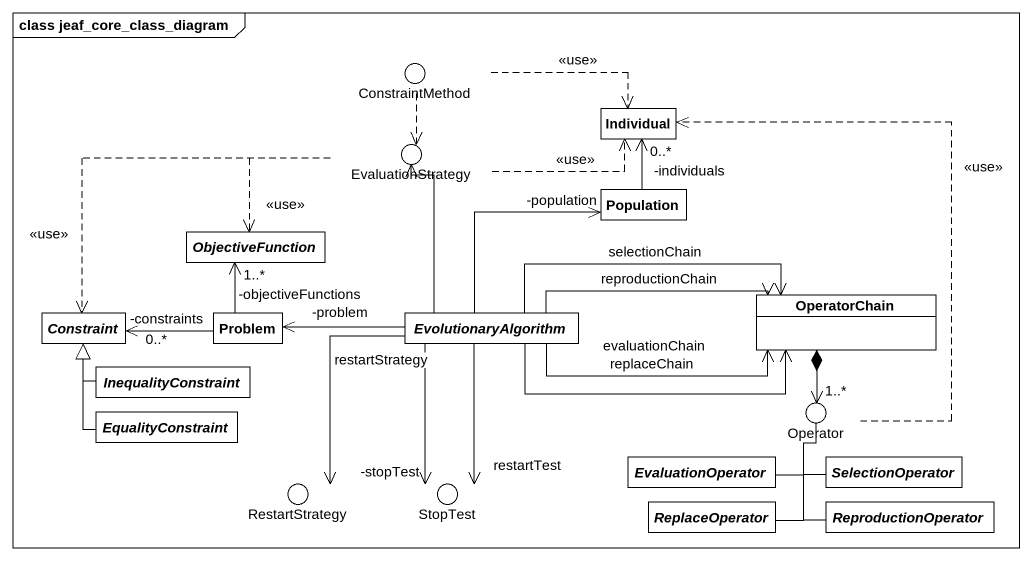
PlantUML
@startuml
mainframe class jeaf_core_class_diagram
allowmixing
hide circle
hide empty members
() ConstraintMethod
class Individual
() EvaluationStrategy
class Population
abstract class ObjectiveFunction
class OperatorChain
abstract class Constraint
abstract class InequalityConstraint
class Problem
abstract class EvolutionaryAlgorithm
abstract class EqualityConstraint
() Operator
() RestartStrategy
() StopTest
abstract class EvaluationOperator
abstract class SelectionOperator
abstract class ReplaceOperator
abstract class ReproductionOperator
ConstraintMethod .right.> Individual : <<use>>
ConstraintMethod ..> EvaluationStrategy
Individual "-individuals\n0..*" <-- Population
EvaluationStrategy .right.> Individual : <<use>>
EvaluationStrategy .left.> ObjectiveFunction : <<use>>
EvaluationStrategy .left.> Constraint : <<use>>
Population "-population" <-- EvolutionaryAlgorithm
ObjectiveFunction "-objectiveFunctions\n1..*" <-- Problem
OperatorChain *--> "1..*" Operator
Constraint "-constraints\n0..*" <-right- Problem
InequalityConstraint -up-|> Constraint
Problem "-problem" <-right- EvolutionaryAlgorithm
EvolutionaryAlgorithm -up-> EvaluationStrategy
EvolutionaryAlgorithm -right-> OperatorChain : replaceChain
EvolutionaryAlgorithm -right-> OperatorChain : evaluationChain
EvolutionaryAlgorithm -right-> OperatorChain : selectionChain
EvolutionaryAlgorithm -right-> OperatorChain : reproductionChain
EqualityConstraint -up-|> Constraint
Operator .up.> Individual : <<use>>
RestartStrategy <-up- EvolutionaryAlgorithm : restartStrategy
StopTest "-stopTest" <-up- EvolutionaryAlgorithm
StopTest <-up- EvolutionaryAlgorithm : restartTest
EvaluationOperator -right- Operator
SelectionOperator -up- Operator
ReplaceOperator -up- Operator
ReproductionOperator -up- Operator
@enduml
